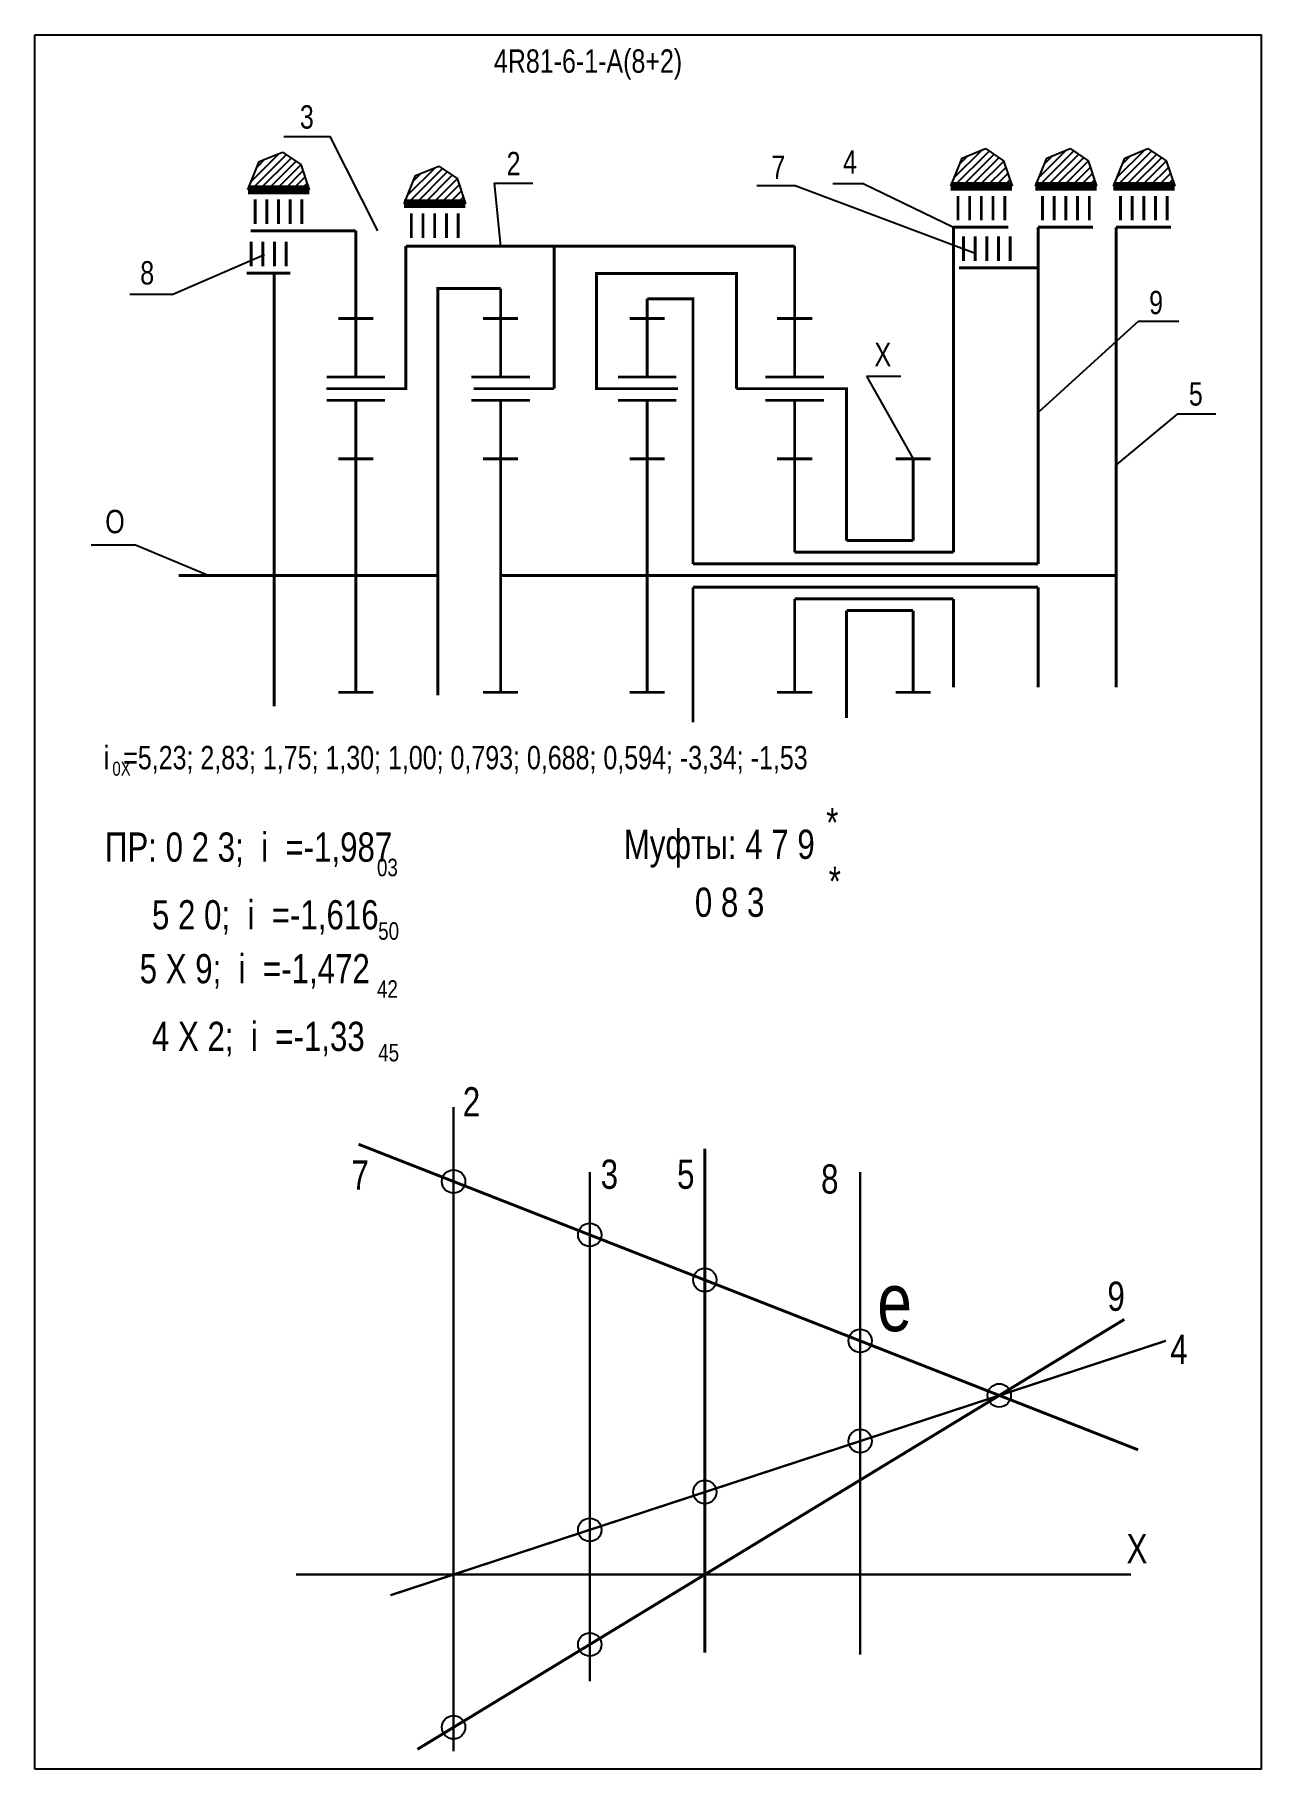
# Model space of a CAD drawing. Extents: x -352 to -142, y 153 to 450.
import ezdxf

# ---------------------------------------------------------------- set-up
doc = ezdxf.new("R2010")
doc.units = 0
doc.header["$LTSCALE"] = 15
doc.layers.get('0').update_dxf_attribs({"linetype": 'CONTINUOUS'})
doc.layers.add('DIM', color=92, linetype='CONTINUOUS')
doc.layers.add('MAIN', color=5, linetype='CONTINUOUS')
doc.styles.add('AMK', font='amk.shx', dxfattribs={"width": 0.8})

msp = doc.modelspace()

# ---------------------------------------------------------------- hatches: boundary and pattern name
at = {"layer": 'DIM'}
h = msp.add_hatch(dxfattribs=at)
h.set_pattern_fill('_USER', color=0, angle=45, style=0, pattern_type=0)
h.set_pattern_definition([(45, (-63.6897, -2.3926), (-0.7071068, 0.7071068), [])])
h.paths.add_polyline_path([(-313.99, 428.13), (-315.93, 423.31), (-305.43, 423.31), (-306.88, 427.63), (-310, 429.74)])
h = msp.add_hatch(dxfattribs=at)
h.set_pattern_fill('_USER', color=0, angle=45, style=0, pattern_type=0)
h.set_pattern_definition([(45, (56.6426, -1.7795), (-0.7071068, 0.7071068), [])])
h.paths.add_polyline_path([(-193.65, 428.74), (-195.6, 423.92), (-185.1, 423.92), (-186.55, 428.24), (-189.67, 430.36)])
h = msp.add_hatch(dxfattribs=at)
h.set_pattern_fill('_USER', color=0, angle=45, style=0, pattern_type=0)
h.set_pattern_definition([(45, (71.1255, -1.7795), (-0.7071068, 0.7071068), [])])
h.paths.add_polyline_path([(-179.17, 428.74), (-181.11, 423.92), (-170.62, 423.92), (-172.07, 428.24), (-175.18, 430.36)])
h = msp.add_hatch(dxfattribs=at)
h.set_pattern_fill('_USER', color=0, angle=45, style=0, pattern_type=0)
h.set_pattern_definition([(45, (84.4815, -1.7795), (-0.7071068, 0.7071068), [])])
h.paths.add_polyline_path([(-165.81, 428.74), (-167.76, 423.92), (-157.26, 423.92), (-158.71, 428.24), (-161.83, 430.36)])
h = msp.add_hatch(dxfattribs=at)
h.set_pattern_fill('_USER', color=0, angle=45, style=0, pattern_type=0)
h.set_pattern_definition([(45, (-36.9419, -4.7822), (-0.7071068, 0.7071068), [])])
h.paths.add_polyline_path([(-287.24, 425.74), (-289.18, 420.92), (-278.69, 420.92), (-280.13, 425.24), (-283.25, 427.35)])

# ---------------------------------------------------------------- linework, layer by layer
at = {"const_width": 0.4}
for points in [[(-280.72, 266.24), (-280.72, 155.96)], [(-257.4, 255.14), (-257.4, 167.94)], [(-211.1, 255.14), (-211.1, 172.49)], [(-291.52, 182.67), (-158.77, 226.24)]]:
    msp.add_lwpolyline(points, dxfattribs=at)
at = {"layer": 'DIM', "color": 0}
for p, q in [((-309.77, 432.44), (-301.82, 432.44)), ((-293.7, 416.29), (-301.82, 432.44)), ((-315.93, 423.31), (-313.99, 428.13)), ((-313.99, 428.13), (-310, 429.74)), ((-310, 429.74), (-306.88, 427.63)), ((-195.6, 423.92), (-193.65, 428.74)), ((-193.65, 428.74), (-189.67, 430.36)), ((-189.67, 430.36), (-186.55, 428.24)), ((-186.55, 428.24), (-185.1, 423.92)), ((-181.11, 423.92), (-179.17, 428.74)), ((-179.17, 428.74), (-175.18, 430.36)), ((-175.18, 430.36), (-172.07, 428.24)), ((-172.07, 428.24), (-170.62, 423.92)), ((-167.76, 423.92), (-165.81, 428.74)), ((-165.81, 428.74), (-161.83, 430.36)), ((-161.83, 430.36), (-158.71, 428.24)), ((-158.71, 428.24), (-157.26, 423.92)), ((-306.88, 427.63), (-305.43, 423.31)), ((-289.18, 420.92), (-287.24, 425.74)), ((-287.24, 425.74), (-283.25, 427.35)), ((-283.25, 427.35), (-280.13, 425.24)), ((-280.13, 425.24), (-278.69, 420.92)), ((-273.74, 424.42), (-272.7, 413.66)), ((-273.74, 424.42), (-267.17, 424.42)), ((-228.81, 424.05), (-222.24, 424.05)), ((-222.24, 424.05), (-191.41, 412.46)), ((-215.77, 424.37), (-210.59, 424.37)), ((-210.59, 424.37), (-195.13, 416.9)), ((-194.34, 423.73), (-187.43, 423.73)), ((-179.86, 423.73), (-172.95, 423.73)), ((-166.51, 423.73), (-159.59, 423.73)), ((-287.93, 420.73), (-281.02, 420.73)), ((-328.88, 405.4), (-313.09, 412.22)), ((-328.88, 405.4), (-336.14, 405.4)), ((-163.48, 400.79), (-180.65, 385.16)), ((-163.48, 400.79), (-156.57, 400.79)), ((-210.04, 391.39), (-204.13, 391.39)), ((-210.04, 391.39), (-202.04, 377.26)), ((-156.78, 384.93), (-167.29, 376.24)), ((-156.78, 384.93), (-150.21, 384.93)), ((-335.16, 362.44), (-342.76, 362.44)), ((-322.76, 357.26), (-335.16, 362.44))]:
    msp.add_line(p, q, dxfattribs=at)
for points, const_width in [([(-297.47, 407.96), (-297.47, 416.29)], 0.5), ([(-195.13, 366.2), (-195.13, 416.9)], 0.5), ([(-180.65, 359.26), (-180.65, 416.9)], 0.5), ([(-167.29, 357.26), (-167.29, 416.9)], 0.5), ([(-292.47, 389.26), (-288.88, 389.26), (-288.88, 413.66)], 0.5), ([(-288.88, 413.66), (-251.9, 413.66)], 0.5), ([(-263.51, 413.66), (-263.51, 389.26)], 0.5), ([(-258.79, 413.66), (-222.32, 413.66)], 0.5), ([(-311.44, 334.87), (-311.44, 409.05)], 0.5), ([(-252.17, 389.26), (-256.26, 389.26), (-256.26, 408.96), (-232.3, 408.96), (-232.3, 389.26)], 0.5), ([(-272.66, 406.39), (-283.4, 406.39), (-283.4, 336.73)], 0.5), ([(-247.56, 404.65), (-239.73, 404.65), (-239.73, 359.26)], 0.5), ([(-242.56, 389.26), (-242.32, 389.26)], 0.5), ([(-217.32, 389.26), (-213.43, 389.26), (-213.43, 363.26)], 0.5), ([(-195.13, 361.26), (-195.13, 366.2)], 0.5), ([(-213.43, 363.26), (-202.04, 363.26)], 0.5), ([(-239.73, 359.26), (-180.65, 359.26)], 0.5), ([(-222.32, 361.26), (-195.13, 361.26)], 0.5), ([(-327.81, 357.26), (-283.4, 357.26)], 0.5), ([(-272.66, 357.26), (-167.29, 357.26)], 0.5), ([(-167.29, 338.13), (-167.29, 357.26)], 0.5), ([(-239.73, 355.26), (-180.65, 355.26)], 0.5), ([(-239.73, 355.26), (-239.73, 332.13)], 0.5), ([(-222.32, 353.26), (-195.13, 353.26)], 0.5), ([(-195.13, 338.13), (-195.13, 353.26)], 0.5), ([(-180.65, 338.13), (-180.65, 355.26)], 0.5), ([(-213.43, 351.26), (-213.43, 332.86)], 0.5), ([(-213.43, 351.26), (-202.04, 351.26)], 0.5), ([(-163.53, 207.57), (-296.99, 259.89)], 0.5), ([(-237.7, 259.11), (-237.7, 172.82)], 0.5), ([(-165.87, 229.91), (-286.91, 156.29)], 0.5), ([(-307.72, 186.22), (-164.75, 186.22)], 0.4)]:
    msp.add_lwpolyline(points, dxfattribs=dict(at, const_width=const_width))
for centre in [(-280.72, 253.51), (-257.4, 244.37), (-237.7, 236.65), (-211.1, 226.22), (-187.29, 216.88), (-211.1, 209.07), (-237.7, 200.34), (-257.4, 193.87), (-257.4, 174.24), (-280.72, 160.06)]:
    msp.add_circle(centre, 2, dxfattribs=at)
at = {"layer": 'MAIN'}
for points in [[(-352.43, 152.87), (-352.43, 449.87)], [(-352.43, 449.87), (-142.43, 449.87), (-142.43, 152.87), (-352.43, 152.87)]]:
    msp.add_lwpolyline(points, dxfattribs=at)
at = {"layer": 'MAIN', "color": 0}
for points, const_width in [([(-315.93, 423.31), (-305.43, 423.31)], 1.5), ([(-306.7, 421.66), (-306.7, 417.46)], 0.5), ([(-195.6, 423.92), (-185.1, 423.92)], 1.5), ([(-186.36, 422.27), (-186.36, 418.07)], 0.5), ([(-181.11, 423.92), (-170.62, 423.92)], 1.5), ([(-171.88, 422.27), (-171.88, 418.07)], 0.5), ([(-167.76, 423.92), (-157.26, 423.92)], 1.5), ([(-158.53, 422.27), (-158.53, 418.07)], 0.5), ([(-289.18, 420.92), (-278.69, 420.92)], 1.5), ([(-279.95, 419.27), (-279.95, 415.07)], 0.5), ([(-315.46, 416.29), (-297.47, 416.29)], 0.5), ([(-195.13, 416.9), (-185.72, 416.9)], 0.5), ([(-180.65, 416.9), (-171.24, 416.9)], 0.5), ([(-167.29, 416.9), (-157.88, 416.9)], 0.5), ([(-222.32, 391.26), (-222.32, 413.66)], 0.5), ([(-185.41, 415.32), (-185.41, 411.12)], 0.5), ([(-194.18, 409.95), (-180.65, 409.95)], 0.5), ([(-316.15, 409.05), (-308.64, 409.05)], 0.5), ([(-297.47, 401.26), (-297.47, 407.96)], 0.5), ([(-272.66, 401.26), (-272.66, 406.39)], 0.5), ([(-247.56, 401.26), (-247.56, 404.65)], 0.5), ([(-297.47, 401.26), (-300.47, 401.26)], 0.5), ([(-297.47, 391.26), (-297.47, 401.26)], 0.5), ([(-297.47, 401.26), (-294.47, 401.26)], 0.5), ([(-272.66, 401.26), (-275.66, 401.26)], 0.5), ([(-272.66, 391.26), (-272.66, 401.26)], 0.5), ([(-272.66, 401.26), (-269.66, 401.26)], 0.5), ([(-247.56, 401.26), (-250.56, 401.26)], 0.5), ([(-247.56, 391.26), (-247.56, 401.26)], 0.5), ([(-247.56, 401.26), (-244.56, 401.26)], 0.5), ([(-222.32, 401.26), (-225.32, 401.26)], 0.5), ([(-222.32, 401.26), (-219.32, 401.26)], 0.5), ([(-292.47, 389.26), (-302.5, 389.26)], 0.5), ([(-263.51, 389.26), (-277.26, 389.26)], 0.5), ([(-242.56, 389.26), (-252.17, 389.26)], 0.5), ([(-217.32, 389.26), (-232.3, 389.26)], 0.5), ([(-297.47, 387.26), (-302.47, 387.26)], 0.5), ([(-297.47, 377.26), (-297.47, 387.26), (-292.47, 387.26)], 0.5), ([(-272.66, 387.26), (-277.66, 387.26)], 0.5), ([(-272.66, 377.26), (-272.66, 387.26), (-267.66, 387.26)], 0.5), ([(-247.56, 387.26), (-252.56, 387.26)], 0.5), ([(-247.56, 377.26), (-247.56, 387.26), (-242.56, 387.26)], 0.5), ([(-222.32, 387.26), (-227.32, 387.26)], 0.5), ([(-222.32, 377.26), (-222.32, 387.26), (-217.32, 387.26)], 0.5), ([(-297.47, 377.26), (-300.47, 377.26)], 0.5), ([(-297.47, 357.26), (-297.47, 377.26)], 0.5), ([(-297.47, 377.26), (-294.47, 377.26)], 0.5), ([(-272.66, 377.26), (-275.66, 377.26)], 0.5), ([(-272.66, 357.26), (-272.66, 377.26)], 0.5), ([(-272.66, 377.26), (-269.66, 377.26)], 0.5), ([(-247.56, 377.26), (-250.56, 377.26)], 0.5), ([(-247.56, 357.26), (-247.56, 377.26)], 0.5), ([(-247.56, 377.26), (-244.56, 377.26)], 0.5), ([(-222.32, 377.26), (-225.32, 377.26)], 0.5), ([(-222.32, 361.26), (-222.32, 377.26)], 0.5), ([(-222.32, 377.26), (-219.32, 377.26)], 0.5), ([(-202.04, 377.26), (-205.04, 377.26)], 0.5), ([(-202.04, 363.26), (-202.04, 377.26)], 0.5), ([(-202.04, 377.26), (-199.04, 377.26)], 0.5), ([(-297.47, 357.26), (-297.47, 337.26)], 0.5), ([(-272.66, 357.26), (-272.66, 337.26)], 0.5), ([(-247.56, 357.26), (-247.56, 337.26)], 0.5), ([(-222.32, 353.26), (-222.32, 337.26)], 0.5), ([(-202.04, 351.26), (-202.04, 337.26)], 0.5), ([(-297.47, 337.26), (-300.47, 337.26)], 0.5), ([(-297.47, 337.26), (-294.47, 337.26)], 0.5), ([(-272.66, 337.26), (-275.66, 337.26)], 0.5), ([(-272.66, 337.26), (-269.66, 337.26)], 0.5), ([(-247.56, 337.26), (-250.56, 337.26)], 0.5), ([(-247.56, 337.26), (-244.56, 337.26)], 0.5), ([(-222.32, 337.26), (-225.32, 337.26)], 0.5), ([(-222.32, 337.26), (-219.32, 337.26)], 0.5), ([(-202.04, 337.26), (-205.04, 337.26)], 0.5), ([(-202.04, 337.26), (-199.04, 337.26)], 0.5)]:
    msp.add_lwpolyline(points, dxfattribs=dict(at, const_width=const_width))
for points in [[(-314.7, 421.66, 0.5, 0.5, 0), (-314.7, 417.46, 0.5, 0.5, 0)], [(-312.7, 421.66, 0.5, 0.5, 0), (-312.7, 417.46, 0.5, 0.5, 0)], [(-310.7, 421.66, 0.5, 0.5, 0), (-310.7, 417.46, 0.5, 0.5, 0)], [(-308.7, 421.66, 0.5, 0.5, 0), (-308.7, 417.46, 0.5, 0.5, 0)], [(-194.36, 422.27, 0.5, 0.5, 0), (-194.36, 418.07, 0.5, 0.5, 0)], [(-192.36, 422.27, 0.5, 0.5, 0), (-192.36, 418.07, 0.5, 0.5, 0)], [(-190.36, 422.27, 0.5, 0.5, 0), (-190.36, 418.07, 0.5, 0.5, 0)], [(-188.36, 422.27, 0.5, 0.5, 0), (-188.36, 418.07, 0.5, 0.5, 0)], [(-179.88, 422.27, 0.5, 0.5, 0), (-179.88, 418.07, 0.5, 0.5, 0)], [(-177.88, 422.27, 0.5, 0.5, 0), (-177.88, 418.07, 0.5, 0.5, 0)], [(-175.88, 422.27, 0.5, 0.5, 0), (-175.88, 418.07, 0.5, 0.5, 0)], [(-173.88, 422.27, 0.5, 0.5, 0), (-173.88, 418.07, 0.5, 0.5, 0)], [(-166.53, 422.27, 0.5, 0.5, 0), (-166.53, 418.07, 0.5, 0.5, 0)], [(-164.53, 422.27, 0.5, 0.5, 0), (-164.53, 418.07, 0.5, 0.5, 0)], [(-162.53, 422.27, 0.5, 0.5, 0), (-162.53, 418.07, 0.5, 0.5, 0)], [(-160.53, 422.27, 0.5, 0.5, 0), (-160.53, 418.07, 0.5, 0.5, 0)], [(-287.95, 419.27, 0.5, 0.5, 0), (-287.95, 415.07, 0.5, 0.5, 0)], [(-285.95, 419.27, 0.5, 0.5, 0), (-285.95, 415.07, 0.5, 0.5, 0)], [(-283.95, 419.27, 0.5, 0.5, 0), (-283.95, 415.07, 0.5, 0.5, 0)], [(-281.95, 419.27, 0.5, 0.5, 0), (-281.95, 415.07, 0.5, 0.5, 0)], [(-315.38, 414.42, 0.5, 0.5, 0), (-315.38, 410.22, 0.5, 0.5, 0)], [(-313.38, 414.42, 0.5, 0.5, 0), (-313.38, 410.22, 0.5, 0.5, 0)], [(-311.38, 414.42, 0.5, 0.5, 0), (-311.38, 410.22, 0.5, 0.5, 0)], [(-309.38, 414.42, 0.5, 0.5, 0), (-309.38, 410.22, 0.5, 0.5, 0)], [(-193.41, 415.32, 0.5, 0.5, 0), (-193.41, 411.12, 0.5, 0.5, 0)], [(-191.41, 415.32, 0.5, 0.5, 0), (-191.41, 411.12, 0.5, 0.5, 0)], [(-189.41, 415.32, 0.5, 0.5, 0), (-189.41, 411.12, 0.5, 0.5, 0)], [(-187.41, 415.32, 0.5, 0.5, 0), (-187.41, 411.12, 0.5, 0.5, 0)], [(-292.47, 391.26, 0.5, 0.5, 0), (-302.47, 391.26, 0.5, 0.5, 0)], [(-267.66, 391.26, 0.5, 0.5, 0), (-277.66, 391.26, 0.5, 0.5, 0)], [(-242.56, 391.26, 0.5, 0.5, 0), (-252.56, 391.26, 0.5, 0.5, 0)], [(-217.32, 391.26, 0.5, 0.5, 0), (-227.32, 391.26, 0.5, 0.5, 0)]]:
    msp.add_lwpolyline(points, format="xyseb", dxfattribs=at)

# ---------------------------------------------------------------- texts
at = {"layer": 'DIM', "color": 0, "style": 'AMK', "width": 0.8}
for s, height, p in [('4R81-6-1-A(8+2)', 4, (-273.81, 443.35)), ('3', 4, (-307.03, 433.79)), ('2', 4, (-271.64, 425.8)), ('7', 4, (-226.31, 425.18)), ('4', 4, (-214.04, 426.09)), ('8', 4, (-334.36, 407.09)), ('9', 4, (-161.64, 402.01)), ('X', 4, (-208.66, 393.11)), ('5', 4, (-154.83, 386.36)), ('O', 4, (-340.35, 364.51)), ('i  =5,23; 2,83; 1,75; 1,30; 1,00; 0,793; 0,688; 0,594; -3,34; -1,53', 4, (-340.6, 324.09)), ('0X', 2.4, (-339.13, 322.99)), ('*', 5, (-216.92, 312.48)), (' ПР: 0 2 3;  i  =-1,987', 5, (-341.89, 308.27)), ('Муфты: 4 7 9', 5, (-251.58, 308.75)), ('03', 3, (-293.83, 305.78)), ('*', 5, (-216.49, 302.41)), ('       0 8 3', 5, (-249.81, 298.83)), ('    5 2 0;  i  =-1,616', 5, (-338.3, 296.68)), ('50', 3, (-293.62, 294.9)), ('     5 X 9;  i  =-1,472', 5, (-341.89, 287.45)), ('42', 3, (-293.83, 284.97)), ('    4 X 2;  i  =-1,33', 5, (-338.3, 275.86)), ('45', 3, (-293.62, 274.08)), ('2', 5, (-279.14, 264.66)), ('7', 5, (-298.21, 252.12)), ('3', 5, (-255.53, 252.26)), ('5', 5, (-242.45, 252.26)), ('8', 5, (-217.8, 251.44)), ('e', 10, (-208.18, 227.89)), ('9', 5, (-168.78, 231.37)), ('4', 5, (-158.02, 222.28)), ('X', 5, (-165.5, 188.14))]:
    msp.add_text(s, height=height, dxfattribs=at).set_placement(p)

doc.saveas('drawing.dxf')
